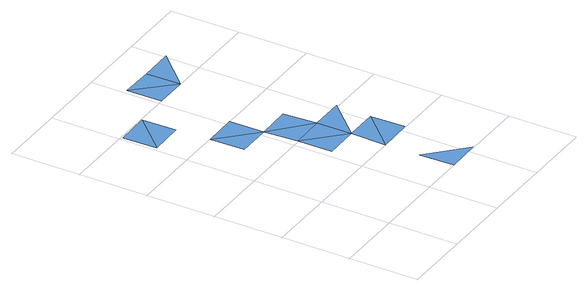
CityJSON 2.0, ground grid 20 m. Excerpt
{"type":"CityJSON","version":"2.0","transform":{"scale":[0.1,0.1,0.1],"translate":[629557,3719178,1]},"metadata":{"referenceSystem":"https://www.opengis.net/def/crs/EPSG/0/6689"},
"CityObjects":{
"waterbody1":{"type":"WaterBody","attributes":{"name":"福岡県津波浸水想定図","class":"1140","function":"2","WaterBodyTsunamiRiskAttribute.description":"1","WaterBodyTsunamiRiskAttribute.rank":"1"},"geometry":[{"type":"MultiSurface","lod":"1","boundaries":[[[0,1,2]],[[0,3,1]],[[4,5,6]],[[4,7,5]],[[8,9,10]],[[11,8,10]],[[12,4,9]],[[13,14,15]],[[16,13,15]],[[15,17,16]]]}]},
"waterbody2":{"type":"WaterBody","attributes":{"name":"福岡県津波浸水想定図","class":"1140","function":"2","WaterBodyTsunamiRiskAttribute.description":"1","WaterBodyTsunamiRiskAttribute.rank":"3"},"geometry":[{"type":"MultiSurface","lod":"1","boundaries":[[[18,5,19]],[[20,9,6]],[[21,19,5]],[[22,23,24]],[[9,4,6]]]}]}
},
"vertices":[
[11,695,7],[109,797,7],[9,795,7],[111,697,7],[317,401,11],[215,499,8],[217,399,11],[315,501,8],[419,303,7],[319,301,10],[321,201,7],[421,203,7],[417,403,10],[207,899,11],[209,799,10],[309,801,6],[307,900,7],[407,902,7],
[115,497,9],[113,597,9],[219,299,11],[213,599,9],[325,1,7],[425,3,7],[323,101,7]
]}
